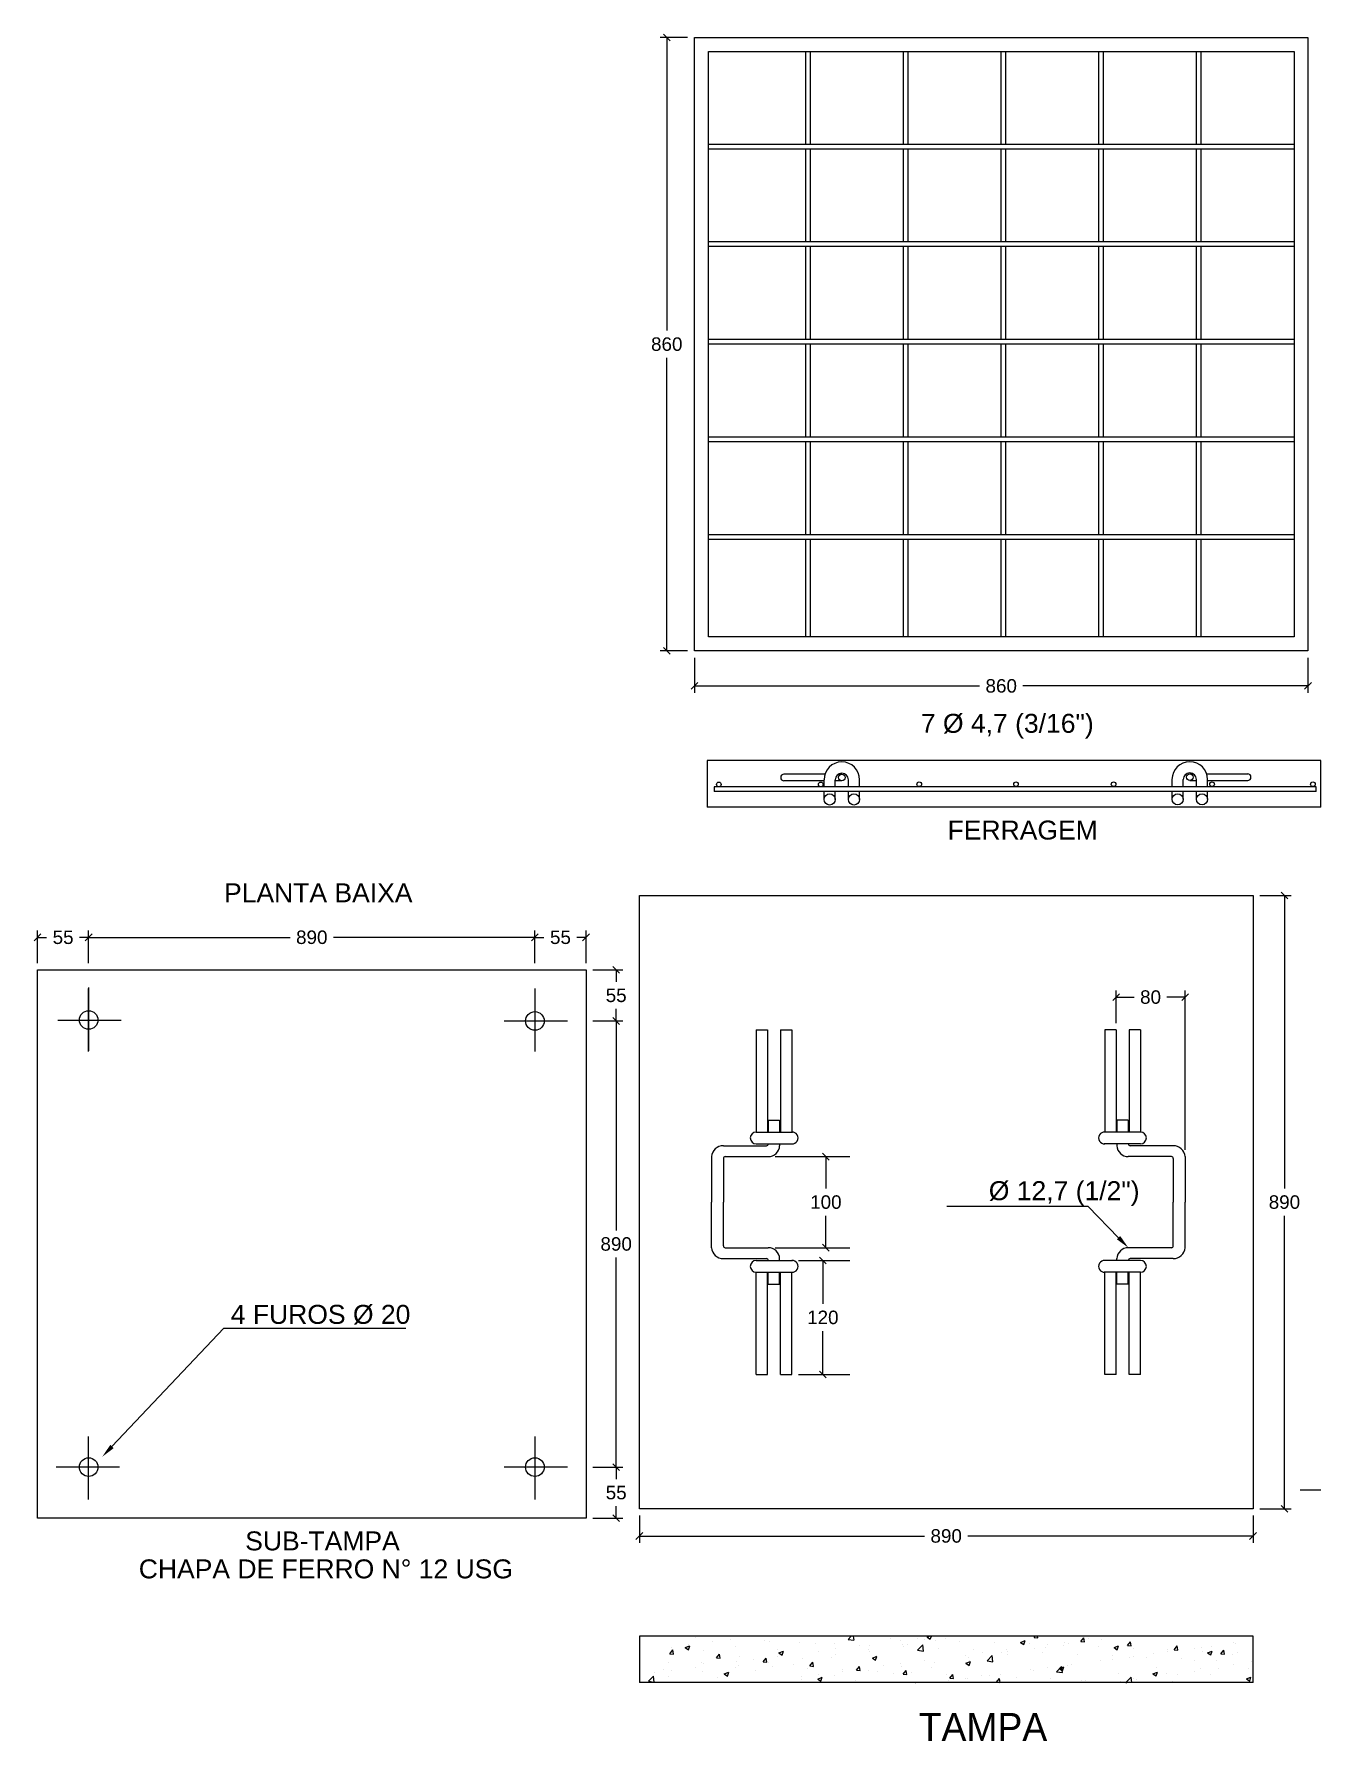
# Model space of a CAD drawing. Header units: inches. Extents: x -8.7 to 57.3, y -9.2 to 26.4.
# Drawn here: x 32.261 to 34.169, y -9.165 to -6.634 of the extents above; entities that cross this region are included whole.
import ezdxf
from ezdxf.enums import TextEntityAlignment as Align

# ---------------------------------------------------------------- set-up
doc = ezdxf.new("R2010")
doc.units = ezdxf.units.IN
doc.header["$MEASUREMENT"] = 0
for name, pattern in [('DASHDOT', [1, 0.5, -0.25, 0, -0.25]), ('DASHDOT2', [12.7, 6.35, -3.175, 0, -3.175]), ('HIDDEN2', [4.7625, 3.175, -1.5875])]:
    doc.linetypes.add(name, pattern=pattern)
for name, color, linetype in [('Alvenaria', 7, 'Continuous'), ('Cotas', 1, 'Continuous'), ('nivel', 4, 'Continuous')]:
    doc.layers.add(name, color=color, linetype=linetype)
doc.layers.add('TEXTO', color=7, linetype='Continuous', lineweight=20)
doc.styles.add('Arial', font='arial.ttf')
doc.styles.add('AVANGARD', font='', dxfattribs={"height": 0.075})
doc.styles.get('AVANGARD').set_extended_font_data('AvantGarde Bk BT')
doc.dimstyles.new('RICARDO-1-10', dxfattribs={"dimtxt": 0.02, "dimasz": 0.01, "dimexe": 0.01, "dimexo": 0.01, "dimgap": 0.01, "dimtad": 0, "dimtih": 1, "dimtoh": 1, "dimdec": 0, "dimlfac": 1000, "dimzin": 0, "dimdsep": 46, "dimtxsty": 'Arial', "dimblk": 'OBLIQUE', "dimcen": 0, "dimclrt": 4, "dimadec": 0, "dimazin": 0, "dimtfac": 1, "dimtdec": 0, "dimtofl": 0, "dimtmove": 0, "dimatfit": 3, "dimldrblk": 'CLOSEDBLANK', "dimfxl": 0, "dimtolj": 1, "dimtzin": 0, "dimarcsym": 0})

# ---------------------------------------------------------------- blocks, each defined once
blk = doc.blocks.new('*X6')
at = {"color": 0}
for p, q in [((109.268, 71.43), (109.268, 71.43)), ((110.272, 71.434), (110.272, 71.434)), ((110.8, 71.43), (110.8, 71.43)), ((111.285, 71.4), (111.319, 71.435)), ((111.348, 71.39), (111.342, 71.435)), ((111.362, 71.43), (111.362, 71.43)), ((112.133, 71.424), (112.16, 71.435)), ((112.168, 71.401), (112.18, 71.435)), ((113.284, 71.421), (113.296, 71.435)), ((113.326, 71.417), (113.323, 71.435)), ((109.365, 71.246), (109.398, 71.286)), ((109.365, 71.246), (109.407, 71.242)), ((109.39, 71.318), (109.39, 71.318)), ((109.407, 71.242), (109.399, 71.286)), ((109.533, 71.311), (109.582, 71.33)), ((109.533, 71.311), (109.568, 71.287)), ((109.565, 71.341), (109.565, 71.341)), ((109.568, 71.287), (109.582, 71.33)), ((109.641, 71.415), (109.641, 71.415)), ((109.724, 71.284), (109.724, 71.284)), ((109.83, 71.376), (109.83, 71.376)), ((110.015, 71.399), (110.015, 71.399)), ((110.077, 71.328), (110.077, 71.328)), ((110.389, 71.383), (110.389, 71.383)), ((110.441, 71.381), (110.441, 71.381)), ((110.526, 71.288), (110.526, 71.288)), ((110.539, 71.255), (110.588, 71.274)), ((110.539, 71.255), (110.574, 71.231)), ((110.574, 71.231), (110.588, 71.273)), ((110.762, 71.367), (110.762, 71.367)), ((110.934, 71.358), (110.934, 71.358)), ((110.971, 71.275), (110.971, 71.275)), ((111.136, 71.351), (111.136, 71.351)), ((111.146, 71.298), (111.146, 71.298)), ((111.285, 71.4), (111.347, 71.39)), ((111.343, 71.428), (111.343, 71.428)), ((111.411, 71.333), (111.411, 71.333)), ((111.509, 71.294), (111.509, 71.294)), ((111.51, 71.336), (111.51, 71.336)), ((111.51, 71.274), (111.51, 71.274)), ((111.736, 71.414), (111.736, 71.414)), ((111.853, 71.391), (111.853, 71.391)), ((111.868, 71.344), (111.868, 71.344)), ((111.883, 71.32), (111.883, 71.32)), ((111.919, 71.344), (111.919, 71.344)), ((112.028, 71.414), (112.028, 71.414)), ((112.032, 71.284), (112.087, 71.341)), ((112.032, 71.284), (112.095, 71.274)), ((112.095, 71.274), (112.087, 71.34)), ((112.11, 71.398), (112.11, 71.398)), ((112.133, 71.424), (112.168, 71.401)), ((112.222, 71.389), (112.222, 71.389)), ((112.257, 71.304), (112.257, 71.304)), ((112.327, 71.414), (112.327, 71.414)), ((112.483, 71.382), (112.483, 71.382)), ((112.631, 71.288), (112.631, 71.288)), ((112.727, 71.254), (112.727, 71.254)), ((112.857, 71.366), (112.857, 71.366)), ((112.936, 71.257), (112.936, 71.257)), ((112.992, 71.289), (112.992, 71.289)), ((113.004, 71.272), (113.004, 71.272)), ((113.139, 71.368), (113.188, 71.387)), ((113.139, 71.368), (113.174, 71.345)), ((113.174, 71.345), (113.188, 71.387)), ((113.231, 71.351), (113.231, 71.351)), ((113.284, 71.421), (113.326, 71.417)), ((113.29, 71.302), (113.29, 71.302)), ((113.378, 71.257), (113.378, 71.257)), ((113.411, 71.31), (113.411, 71.31)), ((113.434, 71.347), (113.434, 71.347)), ((113.604, 71.335), (113.604, 71.335)), ((113.609, 71.37), (113.609, 71.37)), ((113.653, 71.355), (113.653, 71.355)), ((113.786, 71.377), (113.82, 71.417)), ((113.786, 71.377), (113.828, 71.373)), ((113.819, 71.38), (113.819, 71.38)), ((113.828, 71.373), (113.82, 71.417)), ((113.874, 71.405), (113.874, 71.405)), ((113.978, 71.319), (113.978, 71.319)), ((114.013, 71.404), (114.013, 71.404)), ((114.145, 71.312), (114.194, 71.331)), ((114.145, 71.312), (114.18, 71.289)), ((114.18, 71.289), (114.194, 71.331)), ((114.288, 71.333), (114.322, 71.373)), ((114.288, 71.333), (114.33, 71.329)), ((114.33, 71.329), (114.322, 71.373)), ((114.352, 71.303), (114.352, 71.303)), ((114.572, 71.245), (114.572, 71.245)), ((114.721, 71.268), (114.721, 71.268)), ((114.725, 71.288), (114.725, 71.288)), ((114.79, 71.289), (114.824, 71.329)), ((114.79, 71.289), (114.832, 71.285)), ((114.832, 71.285), (114.824, 71.329)), ((115.014, 71.303), (115.014, 71.303)), ((115.081, 71.317), (115.081, 71.317)), ((115.099, 71.272), (115.099, 71.272)), ((115.151, 71.256), (115.2, 71.275)), ((115.151, 71.256), (115.186, 71.233)), ((115.186, 71.233), (115.2, 71.275)), ((115.19, 71.326), (115.19, 71.326)), ((115.293, 71.245), (115.326, 71.285)), ((115.293, 71.245), (115.334, 71.241)), ((115.334, 71.241), (115.326, 71.285)), ((115.434, 71.362), (115.434, 71.362)), ((115.455, 71.361), (115.455, 71.361)), ((115.473, 71.256), (115.473, 71.256)), ((109.301, 71.078), (109.301, 71.078)), ((109.355, 71.153), (109.355, 71.153)), ((109.364, 71.234), (109.364, 71.234)), ((109.381, 71.065), (109.381, 71.065)), ((109.646, 71.1), (109.646, 71.1)), ((109.71, 71.148), (109.71, 71.148)), ((109.728, 71.137), (109.728, 71.137)), ((109.867, 71.202), (109.901, 71.242)), ((109.867, 71.202), (109.909, 71.198)), ((109.909, 71.198), (109.901, 71.242)), ((110.069, 71.095), (110.069, 71.095)), ((110.088, 71.158), (110.088, 71.158)), ((110.102, 71.121), (110.102, 71.121)), ((110.118, 71.218), (110.118, 71.218)), ((110.263, 71.181), (110.263, 71.181)), ((110.286, 71.064), (110.286, 71.064)), ((110.369, 71.158), (110.403, 71.198)), ((110.369, 71.158), (110.411, 71.154)), ((110.411, 71.154), (110.403, 71.198)), ((110.432, 71.148), (110.432, 71.148)), ((110.476, 71.105), (110.476, 71.105)), ((110.529, 71.216), (110.529, 71.216)), ((110.694, 71.134), (110.694, 71.134)), ((110.792, 71.197), (110.792, 71.197)), ((110.849, 71.09), (110.849, 71.09)), ((110.871, 71.114), (110.905, 71.154)), ((110.871, 71.114), (110.913, 71.11)), ((110.913, 71.11), (110.905, 71.154)), ((111.102, 71.204), (111.102, 71.204)), ((111.145, 71.242), (111.145, 71.242)), ((111.223, 71.074), (111.223, 71.074)), ((111.373, 71.07), (111.407, 71.11)), ((111.373, 71.07), (111.415, 71.066)), ((111.415, 71.066), (111.407, 71.11)), ((111.5, 71.061), (111.5, 71.061)), ((111.545, 71.199), (111.594, 71.218)), ((111.545, 71.199), (111.58, 71.175)), ((111.58, 71.175), (111.594, 71.217)), ((111.669, 71.115), (111.669, 71.115)), ((111.844, 71.138), (111.844, 71.138)), ((111.86, 71.111), (111.86, 71.111)), ((111.875, 71.026), (111.909, 71.066)), ((111.917, 71.022), (111.909, 71.066)), ((112.109, 71.173), (112.109, 71.173)), ((112.186, 71.099), (112.186, 71.099)), ((112.213, 71.156), (112.213, 71.156)), ((112.551, 71.231), (112.551, 71.231)), ((112.551, 71.143), (112.6, 71.161)), ((112.551, 71.143), (112.586, 71.119)), ((112.577, 71.208), (112.577, 71.208)), ((112.586, 71.119), (112.6, 71.161)), ((112.594, 71.169), (112.594, 71.169)), ((112.779, 71.168), (112.834, 71.225)), ((112.779, 71.168), (112.842, 71.158)), ((112.842, 71.158), (112.834, 71.225)), ((113.002, 71.239), (113.002, 71.239)), ((113.25, 71.071), (113.25, 71.071)), ((113.281, 71.069), (113.281, 71.069)), ((113.425, 71.094), (113.425, 71.094)), ((113.526, 71.052), (113.581, 71.109)), ((113.557, 71.087), (113.606, 71.105)), ((113.557, 71.087), (113.592, 71.063)), ((113.589, 71.042), (113.581, 71.109)), ((113.592, 71.063), (113.606, 71.105)), ((113.645, 71.122), (113.645, 71.122)), ((113.69, 71.129), (113.69, 71.129)), ((113.752, 71.241), (113.752, 71.241)), ((114.004, 71.171), (114.004, 71.171)), ((114.126, 71.225), (114.126, 71.225)), ((114.132, 71.187), (114.132, 71.187)), ((114.307, 71.21), (114.307, 71.21)), ((114.358, 71.216), (114.358, 71.216)), ((114.499, 71.209), (114.499, 71.209)), ((114.606, 71.102), (114.606, 71.102)), ((114.873, 71.193), (114.873, 71.193)), ((115.015, 71.172), (115.015, 71.172)), ((115.072, 71.084), (115.072, 71.084)), ((115.247, 71.178), (115.247, 71.178)), ((115.271, 71.085), (115.271, 71.085)), ((115.423, 71.242), (115.423, 71.242)), ((115.426, 71.129), (115.426, 71.129)), ((115.591, 71.089), (115.591, 71.089)), ((115.62, 71.162), (115.62, 71.162)), ((109.137, 70.949), (109.191, 71.006)), ((109.137, 70.949), (109.199, 70.94)), ((109.199, 70.94), (109.191, 71.006)), ((109.206, 71.042), (109.206, 71.042)), ((109.356, 71.001), (109.356, 71.001)), ((109.715, 71.051), (109.715, 71.051)), ((109.877, 70.994), (109.877, 70.994)), ((109.951, 71.029), (110, 71.048)), ((109.951, 71.029), (109.986, 71.006)), ((109.986, 71.005), (110, 71.048)), ((110.344, 70.94), (110.344, 70.94)), ((110.783, 70.964), (110.783, 70.964)), ((110.786, 70.998), (110.786, 70.998)), ((110.957, 70.973), (111.006, 70.992)), ((110.957, 70.973), (110.992, 70.949)), ((110.962, 71.022), (110.962, 71.022)), ((110.992, 70.949), (111.006, 70.992)), ((111.137, 71.009), (111.137, 71.009)), ((111.227, 71.056), (111.227, 71.056)), ((111.369, 70.959), (111.369, 70.959)), ((111.597, 71.058), (111.597, 71.058)), ((111.778, 71.029), (111.778, 71.029)), ((111.875, 71.026), (111.917, 71.022)), ((111.97, 71.042), (111.97, 71.042)), ((112.01, 70.935), (112.012, 70.936)), ((112.012, 70.935), (112.012, 70.936)), ((112.344, 71.026), (112.344, 71.026)), ((112.367, 70.955), (112.367, 70.955)), ((112.377, 70.982), (112.411, 71.022)), ((112.377, 70.982), (112.419, 70.978)), ((112.419, 70.978), (112.411, 71.022)), ((112.542, 70.978), (112.542, 70.978)), ((112.568, 70.975), (112.568, 70.975)), ((112.718, 71.011), (112.718, 71.011)), ((112.808, 71.013), (112.808, 71.013)), ((112.879, 70.938), (112.913, 70.978)), ((112.879, 70.938), (112.916, 70.935)), ((112.921, 70.935), (112.913, 70.978)), ((112.928, 71.024), (112.928, 71.024)), ((113.091, 70.995), (113.091, 70.995)), ((113.465, 70.979), (113.465, 70.979)), ((113.526, 71.052), (113.589, 71.042)), ((113.79, 70.962), (113.79, 70.962)), ((113.839, 70.963), (113.839, 70.963)), ((113.996, 70.938), (113.996, 70.938)), ((114.198, 71.032), (114.198, 71.032)), ((114.212, 70.947), (114.212, 70.947)), ((114.273, 70.936), (114.328, 70.993)), ((114.273, 70.936), (114.282, 70.935)), ((114.335, 70.935), (114.328, 70.993)), ((114.349, 70.983), (114.349, 70.983)), ((114.388, 70.969), (114.388, 70.969)), ((114.563, 71.031), (114.612, 71.049)), ((114.563, 71.031), (114.598, 71.007)), ((114.598, 71.007), (114.612, 71.049)), ((114.713, 71.035), (114.713, 71.035)), ((114.774, 70.948), (114.774, 70.948)), ((114.83, 71.027), (114.83, 71.027)), ((115.006, 71.05), (115.006, 71.05)), ((115.182, 71.018), (115.182, 71.018)), ((115.569, 70.974), (115.618, 70.993)), ((115.569, 70.974), (115.604, 70.951)), ((115.604, 70.951), (115.618, 70.993))]:
    blk.add_line(p, q, dxfattribs=at)
blk = doc.blocks.new('_Oblique')
at = {"color": 0, "linetype": 'ByBlock', "lineweight": -2}
blk.add_line((-0.5, -0.5), (0.5, 0.5), dxfattribs=at)
blk = doc.blocks.new('*D29')
at = {"layer": 'Cotas', "color": 0, "lineweight": -2, "transparency": 16777216}
for p, q in [((33.23, -6.6387), (33.189, -6.6387)), ((33.199, -6.6387), (33.199, -7.0733)), ((33.199, -7.5484), (33.199, -7.1138)), ((33.23, -7.5484), (33.189, -7.5484))]:
    blk.add_line(p, q, dxfattribs=at)
at = {"layer": 'DEFPOINTS', "color": 0, "transparency": 16777216}
for p in [(33.199, -6.6387), (33.24, -6.6387), (33.24, -7.5484)]:
    blk.add_point(p, dxfattribs=at)
at = {"layer": 'Cotas', "color": 0, "lineweight": -2, "transparency": 16777216, "xscale": 0.01, "yscale": 0.01, "zscale": 0.01}
for p, rotation in [((33.199, -6.6387), 90), ((33.199, -7.5484), 270)]:
    blk.add_blockref('_Oblique', p, dxfattribs=dict(at, rotation=rotation))
at = {"layer": 'Cotas', "color": 4, "transparency": 16777216, "insert": (33.199, -7.0935), "char_height": 0.02, "attachment_point": 5, "style": 'Arial'}
blk.add_mtext('\\A1;860', dxfattribs=at)
blk = doc.blocks.new('_ClosedBlank')
at = {"color": 0, "linetype": 'ByBlock', "lineweight": -2}
for p, q in [((-1, 0.17), (0, 0)), ((-1, 0.17), (-1, -0.17)), ((0, 0), (-1, -0.17))]:
    blk.add_line(p, q, dxfattribs=at)
blk = doc.blocks.new('*D30')
at = {"layer": 'Cotas', "color": 0, "lineweight": -2, "transparency": 16777216}
for p, q in [((33.24, -7.5584), (33.24, -7.6103)), ((34.1497, -7.5584), (34.1497, -7.6103)), ((33.24, -7.6003), (33.6628, -7.6003)), ((34.1497, -7.6003), (33.7269, -7.6003))]:
    blk.add_line(p, q, dxfattribs=at)
at = {"layer": 'DEFPOINTS', "color": 0, "transparency": 16777216}
for p in [(33.24, -7.5484), (34.1497, -7.5484), (34.1497, -7.6003)]:
    blk.add_point(p, dxfattribs=at)
at = {"layer": 'Cotas', "color": 0, "lineweight": -2, "transparency": 16777216, "xscale": 0.01, "yscale": 0.01, "zscale": 0.01, "rotation": 180}
blk.add_blockref('_Oblique', (33.24, -7.6003), dxfattribs=at)
at = {"layer": 'Cotas', "color": 0, "lineweight": -2, "transparency": 16777216, "xscale": 0.01, "yscale": 0.01, "zscale": 0.01}
blk.add_blockref('_Oblique', (34.1497, -7.6003), dxfattribs=at)
at = {"layer": 'Cotas', "color": 4, "transparency": 16777216, "insert": (33.6949, -7.6003), "char_height": 0.02, "attachment_point": 5, "style": 'Arial'}
blk.add_mtext('\\A1;860', dxfattribs=at)
blk = doc.blocks.new('*D31')
at = {"layer": 'Cotas', "color": 0, "lineweight": -2, "transparency": 16777216}
for p, q in [((33.0893, -8.7587), (33.134, -8.7587)), ((33.124, -8.7587), (33.124, -8.7764)), ((33.124, -8.8345), (33.124, -8.8168)), ((33.0893, -8.8345), (33.134, -8.8345))]:
    blk.add_line(p, q, dxfattribs=at)
at = {"layer": 'DEFPOINTS', "color": 0, "transparency": 16777216}
for p in [(33.0793, -8.7587), (33.124, -8.7587), (33.0793, -8.8345)]:
    blk.add_point(p, dxfattribs=at)
at = {"layer": 'Cotas', "color": 0, "lineweight": -2, "transparency": 16777216, "xscale": 0.01, "yscale": 0.01, "zscale": 0.01}
for p, rotation in [((33.124, -8.7587), 90), ((33.124, -8.8345), 270)]:
    blk.add_blockref('_Oblique', p, dxfattribs=dict(at, rotation=rotation))
at = {"layer": 'Cotas', "color": 4, "transparency": 16777216, "insert": (33.124, -8.7966), "char_height": 0.02, "attachment_point": 5, "style": 'Arial'}
blk.add_mtext('\\A1;55', dxfattribs=at)
blk = doc.blocks.new('*D11')
at = {"layer": 'Cotas', "color": 0, "lineweight": -2, "transparency": 16777216}
for p, q in [((33.0893, -8.0971), (33.134, -8.0971)), ((33.124, -8.0971), (33.124, -8.4077)), ((33.124, -8.7587), (33.124, -8.4481)), ((33.0893, -8.7587), (33.134, -8.7587))]:
    blk.add_line(p, q, dxfattribs=at)
at = {"layer": 'DEFPOINTS', "color": 0, "transparency": 16777216}
for p in [(33.0793, -8.0971), (33.124, -8.0971), (33.0793, -8.7587)]:
    blk.add_point(p, dxfattribs=at)
at = {"layer": 'Cotas', "color": 0, "lineweight": -2, "transparency": 16777216, "xscale": 0.01, "yscale": 0.01, "zscale": 0.01}
for p, rotation in [((33.124, -8.0971), 90), ((33.124, -8.7587), 270)]:
    blk.add_blockref('_Oblique', p, dxfattribs=dict(at, rotation=rotation))
at = {"layer": 'Cotas', "color": 4, "transparency": 16777216, "insert": (33.124, -8.4279), "char_height": 0.02, "attachment_point": 5, "style": 'Arial'}
blk.add_mtext('\\A1;890', dxfattribs=at)
blk = doc.blocks.new('*D32')
at = {"layer": 'Cotas', "color": 0, "lineweight": -2, "transparency": 16777216}
for p, q in [((33.0893, -8.0213), (33.134, -8.0213)), ((33.124, -8.0213), (33.124, -8.039)), ((33.0893, -8.0971), (33.134, -8.0971)), ((33.124, -8.0971), (33.124, -8.0793))]:
    blk.add_line(p, q, dxfattribs=at)
at = {"layer": 'DEFPOINTS', "color": 0, "transparency": 16777216}
for p in [(33.0793, -8.0213), (33.124, -8.0213), (33.0793, -8.0971)]:
    blk.add_point(p, dxfattribs=at)
at = {"layer": 'Cotas', "color": 0, "lineweight": -2, "transparency": 16777216, "xscale": 0.01, "yscale": 0.01, "zscale": 0.01}
for p, rotation in [((33.124, -8.0213), 90), ((33.124, -8.0971), 270)]:
    blk.add_blockref('_Oblique', p, dxfattribs=dict(at, rotation=rotation))
at = {"layer": 'Cotas', "color": 4, "transparency": 16777216, "insert": (33.124, -8.0592), "char_height": 0.02, "attachment_point": 5, "style": 'Arial'}
blk.add_mtext('\\A1;55', dxfattribs=at)
blk = doc.blocks.new('*D33')
at = {"layer": 'Cotas', "color": 0, "lineweight": -2, "transparency": 16777216}
for p, q in [((33.0035, -8.0113), (33.0035, -7.9631)), ((33.0793, -8.0113), (33.0793, -7.9631)), ((33.0035, -7.9731), (33.017, -7.9731)), ((33.0793, -7.9731), (33.0658, -7.9731))]:
    blk.add_line(p, q, dxfattribs=at)
at = {"layer": 'DEFPOINTS', "color": 0, "transparency": 16777216}
for p in [(33.0035, -7.9731), (33.0035, -8.0213), (33.0793, -8.0213)]:
    blk.add_point(p, dxfattribs=at)
at = {"layer": 'Cotas', "color": 0, "lineweight": -2, "transparency": 16777216, "xscale": 0.01, "yscale": 0.01, "zscale": 0.01, "rotation": 180}
blk.add_blockref('_Oblique', (33.0035, -7.9731), dxfattribs=at)
at = {"layer": 'Cotas', "color": 0, "lineweight": -2, "transparency": 16777216, "xscale": 0.01, "yscale": 0.01, "zscale": 0.01}
blk.add_blockref('_Oblique', (33.0793, -7.9731), dxfattribs=at)
at = {"layer": 'Cotas', "color": 4, "transparency": 16777216, "insert": (33.0414, -7.9731), "char_height": 0.02, "attachment_point": 5, "style": 'Arial'}
blk.add_mtext('\\A1;55', dxfattribs=at)
blk = doc.blocks.new('*D34')
at = {"layer": 'Cotas', "color": 0, "lineweight": -2, "transparency": 16777216}
for p, q in [((32.3419, -8.0113), (32.3419, -7.9631)), ((33.0035, -8.0113), (33.0035, -7.9631)), ((32.3419, -7.9731), (32.6406, -7.9731)), ((33.0035, -7.9731), (32.7048, -7.9731))]:
    blk.add_line(p, q, dxfattribs=at)
at = {"layer": 'DEFPOINTS', "color": 0, "transparency": 16777216}
for p in [(32.3419, -7.9731), (32.3419, -8.0213), (33.0035, -8.0213)]:
    blk.add_point(p, dxfattribs=at)
at = {"layer": 'Cotas', "color": 0, "lineweight": -2, "transparency": 16777216, "xscale": 0.01, "yscale": 0.01, "zscale": 0.01, "rotation": 180}
blk.add_blockref('_Oblique', (32.3419, -7.9731), dxfattribs=at)
at = {"layer": 'Cotas', "color": 0, "lineweight": -2, "transparency": 16777216, "xscale": 0.01, "yscale": 0.01, "zscale": 0.01}
blk.add_blockref('_Oblique', (33.0035, -7.9731), dxfattribs=at)
at = {"layer": 'Cotas', "color": 4, "transparency": 16777216, "insert": (32.6727, -7.9731), "char_height": 0.02, "attachment_point": 5, "style": 'Arial'}
blk.add_mtext('\\A1;890', dxfattribs=at)
blk = doc.blocks.new('*D35')
at = {"layer": 'Cotas', "color": 0, "lineweight": -2, "transparency": 16777216}
for p, q in [((32.2661, -8.0113), (32.2661, -7.9631)), ((32.3419, -8.0113), (32.3419, -7.9631)), ((32.2661, -7.9731), (32.2796, -7.9731)), ((32.3419, -7.9731), (32.3284, -7.9731))]:
    blk.add_line(p, q, dxfattribs=at)
at = {"layer": 'DEFPOINTS', "color": 0, "transparency": 16777216}
for p in [(32.2661, -7.9731), (32.2661, -8.0213), (32.3419, -8.0213)]:
    blk.add_point(p, dxfattribs=at)
at = {"layer": 'Cotas', "color": 0, "lineweight": -2, "transparency": 16777216, "xscale": 0.01, "yscale": 0.01, "zscale": 0.01, "rotation": 180}
blk.add_blockref('_Oblique', (32.2661, -7.9731), dxfattribs=at)
at = {"layer": 'Cotas', "color": 0, "lineweight": -2, "transparency": 16777216, "xscale": 0.01, "yscale": 0.01, "zscale": 0.01}
blk.add_blockref('_Oblique', (32.3419, -7.9731), dxfattribs=at)
at = {"layer": 'Cotas', "color": 4, "transparency": 16777216, "insert": (32.304, -7.9731), "char_height": 0.02, "attachment_point": 5, "style": 'Arial'}
blk.add_mtext('\\A1;55', dxfattribs=at)
blk = doc.blocks.new('*D36')
at = {"layer": 'Cotas', "color": 0, "lineweight": -2, "transparency": 16777216}
for p, q in [((33.3943, -8.4522), (33.4404, -8.4522)), ((33.4304, -8.4522), (33.4304, -8.5166)), ((33.4304, -8.6214), (33.4304, -8.557)), ((33.3943, -8.6214), (33.4404, -8.6214))]:
    blk.add_line(p, q, dxfattribs=at)
at = {"layer": 'DEFPOINTS', "color": 0, "transparency": 16777216}
for p in [(33.3843, -8.4522), (33.4304, -8.4522), (33.3843, -8.6214)]:
    blk.add_point(p, dxfattribs=at)
at = {"layer": 'Cotas', "color": 0, "lineweight": -2, "transparency": 16777216, "xscale": 0.01, "yscale": 0.01, "zscale": 0.01}
for p, rotation in [((33.4304, -8.4522), 90), ((33.4304, -8.6214), 270)]:
    blk.add_blockref('_Oblique', p, dxfattribs=dict(at, rotation=rotation))
at = {"layer": 'Cotas', "color": 4, "transparency": 16777216, "insert": (33.4304, -8.5368), "char_height": 0.02, "attachment_point": 5, "style": 'Arial'}
blk.add_mtext('\\A1;120', dxfattribs=at)
blk = doc.blocks.new('*D37')
at = {"layer": 'Cotas', "color": 0, "lineweight": -2, "transparency": 16777216}
for p, q in [((33.3596, -8.2983), (33.4449, -8.2983)), ((33.4349, -8.2983), (33.4349, -8.3456)), ((33.4349, -8.4333), (33.4349, -8.386)), ((33.3596, -8.4333), (33.4449, -8.4333))]:
    blk.add_line(p, q, dxfattribs=at)
at = {"layer": 'DEFPOINTS', "color": 0, "transparency": 16777216}
for p in [(33.3496, -8.2983), (33.4349, -8.2983), (33.3496, -8.4333)]:
    blk.add_point(p, dxfattribs=at)
at = {"layer": 'Cotas', "color": 0, "lineweight": -2, "transparency": 16777216, "xscale": 0.01, "yscale": 0.01, "zscale": 0.01}
for p, rotation in [((33.4349, -8.2983), 90), ((33.4349, -8.4333), 270)]:
    blk.add_blockref('_Oblique', p, dxfattribs=dict(at, rotation=rotation))
at = {"layer": 'Cotas', "color": 4, "transparency": 16777216, "insert": (33.4349, -8.3658), "char_height": 0.02, "attachment_point": 5, "style": 'Arial'}
blk.add_mtext('\\A1;100', dxfattribs=at)
blk = doc.blocks.new('*D38')
at = {"layer": 'Cotas', "color": 0, "lineweight": -2, "transparency": 16777216}
for p, q in [((33.8652, -8.1003), (33.8652, -8.0518)), ((33.8652, -8.0618), (33.892, -8.0618)), ((33.9675, -8.0618), (33.9406, -8.0618)), ((33.9675, -8.2883), (33.9675, -8.0518))]:
    blk.add_line(p, q, dxfattribs=at)
at = {"layer": 'DEFPOINTS', "color": 0, "transparency": 16777216}
for p in [(33.9675, -8.0618), (33.8652, -8.1103), (33.9675, -8.2983)]:
    blk.add_point(p, dxfattribs=at)
at = {"layer": 'Cotas', "color": 0, "lineweight": -2, "transparency": 16777216, "xscale": 0.01, "yscale": 0.01, "zscale": 0.01, "rotation": 180}
blk.add_blockref('_Oblique', (33.8652, -8.0618), dxfattribs=at)
at = {"layer": 'Cotas', "color": 0, "lineweight": -2, "transparency": 16777216, "xscale": 0.01, "yscale": 0.01, "zscale": 0.01}
blk.add_blockref('_Oblique', (33.9675, -8.0618), dxfattribs=at)
at = {"layer": 'Cotas', "color": 4, "transparency": 16777216, "insert": (33.9163, -8.0618), "char_height": 0.02, "attachment_point": 5, "style": 'Arial'}
blk.add_mtext('\\A1;80', dxfattribs=at)
blk = doc.blocks.new('*D39')
at = {"layer": 'Cotas', "color": 0, "lineweight": -2, "transparency": 16777216}
for p, q in [((33.1584, -8.8307), (33.1584, -8.8709)), ((34.0682, -8.8307), (34.0682, -8.8709)), ((33.1584, -8.8609), (33.5812, -8.8609)), ((34.0682, -8.8609), (33.6454, -8.8609))]:
    blk.add_line(p, q, dxfattribs=at)
at = {"layer": 'DEFPOINTS', "color": 0, "transparency": 16777216}
for p in [(33.1584, -8.8207), (34.0682, -8.8207), (34.0682, -8.8609)]:
    blk.add_point(p, dxfattribs=at)
at = {"layer": 'Cotas', "color": 0, "lineweight": -2, "transparency": 16777216, "xscale": 0.01, "yscale": 0.01, "zscale": 0.01, "rotation": 180}
blk.add_blockref('_Oblique', (33.1584, -8.8609), dxfattribs=at)
at = {"layer": 'Cotas', "color": 0, "lineweight": -2, "transparency": 16777216, "xscale": 0.01, "yscale": 0.01, "zscale": 0.01}
blk.add_blockref('_Oblique', (34.0682, -8.8609), dxfattribs=at)
at = {"layer": 'Cotas', "color": 4, "transparency": 16777216, "insert": (33.6133, -8.8609), "char_height": 0.02, "attachment_point": 5, "style": 'Arial'}
blk.add_mtext('\\A1;890', dxfattribs=at)
blk = doc.blocks.new('*D40')
at = {"layer": 'Cotas', "color": 0, "lineweight": -2, "transparency": 16777216}
for p, q in [((34.0782, -7.9109), (34.1248, -7.9109)), ((34.1148, -7.9109), (34.1148, -8.3456)), ((34.1148, -8.8207), (34.1148, -8.386)), ((34.0782, -8.8207), (34.1248, -8.8207))]:
    blk.add_line(p, q, dxfattribs=at)
at = {"layer": 'DEFPOINTS', "color": 0, "transparency": 16777216}
for p in [(34.0682, -7.9109), (34.0682, -8.8207), (34.1148, -8.8207)]:
    blk.add_point(p, dxfattribs=at)
at = {"layer": 'Cotas', "color": 0, "lineweight": -2, "transparency": 16777216, "xscale": 0.01, "yscale": 0.01, "zscale": 0.01}
for p, rotation in [((34.1148, -7.9109), 90), ((34.1148, -8.8207), 270)]:
    blk.add_blockref('_Oblique', p, dxfattribs=dict(at, rotation=rotation))
at = {"layer": 'Cotas', "color": 4, "transparency": 16777216, "insert": (34.1148, -8.3658), "char_height": 0.02, "attachment_point": 5, "style": 'Arial'}
blk.add_mtext('\\A1;890', dxfattribs=at)

msp = doc.modelspace()

# ---------------------------------------------------------------- linework, layer by layer
at = {"layer": 'Alvenaria'}
for p, q in [((33.24, -6.6387), (34.1497, -6.6387)), ((33.24, -7.5484), (33.24, -6.6387)), ((34.1497, -6.6387), (34.1497, -7.5484)), ((33.2607, -6.6594), (34.129, -6.6594)), ((33.2607, -7.5277), (33.2607, -6.6594)), ((33.4054, -6.7972), (33.4054, -6.6594)), ((33.4123, -6.7972), (33.4123, -6.6594)), ((33.5501, -6.7972), (33.5501, -6.6594)), ((33.557, -6.7972), (33.557, -6.6594)), ((33.6949, -6.7972), (33.6949, -6.6594)), ((33.7017, -6.7972), (33.7017, -6.6594)), ((33.8396, -6.7972), (33.8396, -6.6594)), ((33.8465, -6.7972), (33.8465, -6.6594)), ((33.9843, -6.7972), (33.9843, -6.6594)), ((33.9912, -6.7972), (33.9912, -6.6594)), ((34.129, -6.6594), (34.129, -7.5277)), ((34.129, -6.7972), (33.2607, -6.7972)), ((34.129, -6.8041), (33.2607, -6.8041)), ((33.4054, -6.9419), (33.4054, -6.8041)), ((33.4123, -6.9419), (33.4123, -6.8041)), ((33.5501, -6.9419), (33.5501, -6.8041)), ((33.557, -6.9419), (33.557, -6.8041)), ((33.6949, -6.9419), (33.6949, -6.8041)), ((33.7017, -6.9419), (33.7017, -6.8041)), ((33.8396, -6.9419), (33.8396, -6.8041)), ((33.8465, -6.9419), (33.8465, -6.8041)), ((33.9843, -6.9419), (33.9843, -6.8041)), ((33.9912, -6.9419), (33.9912, -6.8041)), ((34.129, -6.9419), (33.2607, -6.9419)), ((34.129, -6.9488), (33.2607, -6.9488)), ((33.4054, -7.0867), (33.4054, -6.9488)), ((33.4123, -7.0867), (33.4123, -6.9488)), ((33.5501, -7.0867), (33.5501, -6.9488)), ((33.557, -7.0867), (33.557, -6.9488)), ((33.6949, -7.0867), (33.6949, -6.9488)), ((33.7017, -7.0867), (33.7017, -6.9488)), ((33.8396, -7.0867), (33.8396, -6.9488)), ((33.8465, -7.0867), (33.8465, -6.9488)), ((33.9843, -7.0867), (33.9843, -6.9488)), ((33.9912, -7.0867), (33.9912, -6.9488)), ((34.129, -7.0867), (33.2607, -7.0867)), ((34.129, -7.0935), (33.2607, -7.0935)), ((33.4054, -7.2314), (33.4054, -7.0935)), ((33.4123, -7.2314), (33.4123, -7.0935)), ((33.5501, -7.2314), (33.5501, -7.0935)), ((33.557, -7.2314), (33.557, -7.0935)), ((33.6949, -7.2314), (33.6949, -7.0935)), ((33.7017, -7.2314), (33.7017, -7.0935)), ((33.8396, -7.2314), (33.8396, -7.0935)), ((33.8465, -7.2314), (33.8465, -7.0935)), ((33.9843, -7.2314), (33.9843, -7.0935)), ((33.9912, -7.2314), (33.9912, -7.0935)), ((34.129, -7.2314), (33.2607, -7.2314)), ((34.129, -7.2383), (33.2607, -7.2383)), ((33.4054, -7.3761), (33.4054, -7.2383)), ((33.4123, -7.3761), (33.4123, -7.2383)), ((33.5501, -7.3761), (33.5501, -7.2383)), ((33.557, -7.3761), (33.557, -7.2383)), ((33.6949, -7.3761), (33.6949, -7.2383)), ((33.7017, -7.3761), (33.7017, -7.2383)), ((33.8396, -7.3761), (33.8396, -7.2383)), ((33.8465, -7.3761), (33.8465, -7.2383)), ((33.9843, -7.3761), (33.9843, -7.2383)), ((33.9912, -7.3761), (33.9912, -7.2383)), ((34.129, -7.3761), (33.2607, -7.3761)), ((34.129, -7.383), (33.2607, -7.383)), ((33.4054, -7.5277), (33.4054, -7.383)), ((33.4123, -7.5277), (33.4123, -7.383)), ((33.5501, -7.5277), (33.5501, -7.383)), ((33.557, -7.5277), (33.557, -7.383)), ((33.6949, -7.5277), (33.6949, -7.383)), ((33.7017, -7.5277), (33.7017, -7.383)), ((33.8396, -7.5277), (33.8396, -7.383)), ((33.8465, -7.5277), (33.8465, -7.383)), ((33.9843, -7.5277), (33.9843, -7.383)), ((33.9912, -7.5277), (33.9912, -7.383)), ((34.129, -7.5277), (33.2607, -7.5277)), ((34.1497, -7.5484), (33.24, -7.5484)), ((34.1688, -7.711), (33.2591, -7.711)), ((33.2591, -7.711), (33.2591, -7.7799)), ((34.1688, -7.7799), (34.1688, -7.711)), ((33.4335, -7.731), (33.3728, -7.731)), ((33.4322, -7.7408), (33.3728, -7.7408)), ((33.4322, -7.75), (33.4322, -7.7394)), ((33.4488, -7.75), (33.4488, -7.7394)), ((33.4586, -7.7408), (33.4488, -7.7408)), ((33.4586, -7.731), (33.4535, -7.731)), ((33.4683, -7.75), (33.4683, -7.7394)), ((33.485, -7.75), (33.485, -7.7394)), ((33.9482, -7.7497), (33.9482, -7.7391)), ((33.9648, -7.7497), (33.9648, -7.7391)), ((33.9745, -7.7308), (33.9796, -7.7308)), ((33.9745, -7.7406), (33.9843, -7.7406)), ((33.9843, -7.7497), (33.9843, -7.7391)), ((33.9996, -7.7308), (34.0603, -7.7308)), ((34.0009, -7.7497), (34.0009, -7.7391)), ((34.0009, -7.7406), (34.0603, -7.7406)), ((34.1619, -7.75), (33.2691, -7.75)), ((33.2691, -7.75), (33.2691, -7.7569)), ((34.1619, -7.7569), (33.2691, -7.7569)), ((33.4322, -7.7686), (33.4322, -7.7569)), ((33.4488, -7.7686), (33.4488, -7.7569)), ((33.4683, -7.7686), (33.4683, -7.7569)), ((33.485, -7.7686), (33.485, -7.7569)), ((33.9482, -7.7684), (33.9482, -7.7566)), ((33.9648, -7.7684), (33.9648, -7.7566)), ((33.9843, -7.7684), (33.9843, -7.7566)), ((34.0009, -7.7684), (34.0009, -7.7566)), ((34.1619, -7.7569), (34.1619, -7.75)), ((34.1688, -7.7799), (33.2591, -7.7799)), ((33.1584, -7.9109), (34.0682, -7.9109)), ((33.1584, -8.8207), (33.1584, -7.9109)), ((34.0682, -7.9109), (34.0682, -8.8207)), ((32.2661, -8.0213), (33.0793, -8.0213)), ((32.2661, -8.8345), (32.2661, -8.0213)), ((33.0793, -8.0213), (33.0793, -8.8345)), ((33.3496, -8.2444), (33.3496, -8.2619)), ((33.3496, -8.2444), (33.3663, -8.2444)), ((33.3663, -8.2444), (33.3663, -8.2619)), ((33.8665, -8.2444), (33.8665, -8.2619)), ((33.8833, -8.2444), (33.8665, -8.2444)), ((33.8833, -8.2444), (33.8833, -8.2619)), ((33.3316, -8.2619), (33.3856, -8.2619)), ((33.9013, -8.2619), (33.8473, -8.2619)), ((33.2654, -8.2983), (33.2654, -8.3658)), ((33.2829, -8.2821), (33.3468, -8.2821)), ((33.2829, -8.301), (33.2829, -8.3658)), ((33.2857, -8.2983), (33.3496, -8.2983)), ((33.3316, -8.2794), (33.3856, -8.2794)), ((33.3496, -8.2794), (33.3496, -8.2794)), ((33.3663, -8.2794), (33.3663, -8.2821)), ((33.9013, -8.2794), (33.8473, -8.2794)), ((33.8665, -8.2794), (33.8665, -8.2821)), ((33.8833, -8.2794), (33.8833, -8.2794)), ((33.9472, -8.2983), (33.8833, -8.2983)), ((33.95, -8.2821), (33.886, -8.2821)), ((33.95, -8.301), (33.95, -8.3658)), ((33.9675, -8.2983), (33.9675, -8.3658)), ((33.2654, -8.4333), (33.2654, -8.3658)), ((33.2829, -8.4306), (33.2829, -8.3658)), ((33.95, -8.4306), (33.95, -8.3658)), ((33.9675, -8.4333), (33.9675, -8.3658)), ((33.2829, -8.4495), (33.3468, -8.4495)), ((33.2857, -8.4333), (33.3496, -8.4333)), ((33.3316, -8.4522), (33.3856, -8.4522)), ((33.3496, -8.4522), (33.3496, -8.4522)), ((33.3663, -8.4522), (33.3663, -8.4495)), ((33.9013, -8.4522), (33.8473, -8.4522)), ((33.8665, -8.4522), (33.8665, -8.4495)), ((33.9472, -8.4333), (33.8833, -8.4333)), ((33.8833, -8.4522), (33.8833, -8.4522)), ((33.95, -8.4495), (33.886, -8.4495)), ((33.3316, -8.4697), (33.3856, -8.4697)), ((33.3496, -8.4872), (33.3496, -8.4697)), ((33.3663, -8.4872), (33.3663, -8.4697)), ((33.9013, -8.4697), (33.8473, -8.4697)), ((33.8665, -8.4872), (33.8665, -8.4697)), ((33.8833, -8.4872), (33.8833, -8.4697)), ((33.3496, -8.4872), (33.3663, -8.4872)), ((33.8833, -8.4872), (33.8665, -8.4872)), ((34.0682, -8.8207), (33.1584, -8.8207)), ((33.0793, -8.8345), (32.2661, -8.8345)), ((34.0682, -9.0094), (33.1584, -9.0094)), ((33.1584, -9.0094), (33.1584, -9.0783)), ((34.0682, -9.0783), (34.0682, -9.0094)), ((34.0682, -9.0783), (33.1584, -9.0783))]:
    msp.add_line(p, q, dxfattribs=at)
at = {"layer": 'Alvenaria', "linetype": 'DASHDOT2'}
for p, q in [((32.3419, -8.0475), (32.3419, -8.1412)), ((32.3419, -8.1426), (32.3419, -8.0488)), ((33.0035, -8.0488), (33.0035, -8.1426)), ((32.2964, -8.0957), (32.3901, -8.0957)), ((32.958, -8.0971), (33.0517, -8.0971)), ((32.3419, -8.8069), (32.3419, -8.7132)), ((33.0035, -8.7132), (33.0035, -8.8069)), ((32.3874, -8.7587), (32.2936, -8.7587)), ((33.0517, -8.7587), (32.958, -8.7587))]:
    msp.add_line(p, q, dxfattribs=at)
at = {"layer": 'Alvenaria', "linetype": 'HIDDEN2'}
for p, q in [((33.3316, -8.1103), (33.3482, -8.1103)), ((33.3316, -8.1103), (33.3316, -8.2619)), ((33.3482, -8.1103), (33.3482, -8.2619)), ((33.3677, -8.1103), (33.3843, -8.1103)), ((33.3677, -8.1103), (33.3677, -8.2619)), ((33.3843, -8.1103), (33.3843, -8.2619)), ((33.8652, -8.1103), (33.8485, -8.1103)), ((33.8485, -8.1103), (33.8485, -8.2619)), ((33.8652, -8.1103), (33.8652, -8.2619)), ((33.9013, -8.1103), (33.8847, -8.1103)), ((33.8847, -8.1103), (33.8847, -8.2619)), ((33.9013, -8.1103), (33.9013, -8.2619)), ((33.3316, -8.6214), (33.3316, -8.4697)), ((33.3482, -8.6214), (33.3482, -8.4697)), ((33.3677, -8.6214), (33.3677, -8.4697)), ((33.3843, -8.6214), (33.3843, -8.4697)), ((33.8485, -8.6214), (33.8485, -8.4697)), ((33.8652, -8.6214), (33.8652, -8.4697)), ((33.8847, -8.6214), (33.8847, -8.4697)), ((33.9013, -8.6214), (33.9013, -8.4697)), ((33.3316, -8.6214), (33.3482, -8.6214)), ((33.3677, -8.6214), (33.3843, -8.6214)), ((33.8652, -8.6214), (33.8485, -8.6214)), ((33.9013, -8.6214), (33.8847, -8.6214))]:
    msp.add_line(p, q, dxfattribs=at)
at = {"layer": 'Alvenaria', "linetype": 'DASHDOT'}
msp.add_line((34.1687, -8.7931), (34.1383, -8.7931), dxfattribs=at)
at = {"layer": 'Alvenaria'}
for centre, radius in [((33.2762, -7.7464), 0.00345), ((33.4274, -7.7464), 0.00345), ((33.4586, -7.7359), 0.00488), ((33.5733, -7.7461), 0.00345), ((33.7168, -7.7461), 0.00345), ((33.8615, -7.7461), 0.00345), ((33.9745, -7.7357), 0.00488), ((34.0075, -7.7461), 0.00345), ((34.157, -7.7461), 0.00345), ((33.4405, -7.7686), 0.00832), ((33.4766, -7.7686), 0.00832), ((33.9565, -7.7684), 0.00832), ((33.9926, -7.7684), 0.00832), ((32.3419, -8.0957), 0.0138), ((33.0035, -8.0971), 0.0138), ((32.3419, -8.7587), 0.0138), ((33.0035, -8.7587), 0.0138)]:
    msp.add_circle(centre, radius, dxfattribs=at)
for centre, radius, start, end in [((33.4586, -7.7394), 0.0264, 0, 180), ((33.9745, -7.7391), 0.0264, 0, 180), ((33.3728, -7.7359), 0.00488, 90, 270), ((33.4586, -7.7394), 0.00975, 0, 180), ((33.9745, -7.7391), 0.00975, 0, 180), ((34.0603, -7.7357), 0.00488, 270, 90), ((33.3316, -8.2706), 0.00875, 90, 270), ((33.385, -8.2706), 0.00878, 265.8551, 94.1449), ((33.8479, -8.2706), 0.00878, 85.8551, 274.1449), ((33.9013, -8.2706), 0.00875, 270, 90), ((33.2829, -8.2997), 0.0176, 90, 175.3063), ((33.2857, -8.301), 0.00276, 90, 180), ((33.3468, -8.2794), 0.00276, 270, 0), ((33.3496, -8.2815), 0.0168, 270, 357.8449), ((33.8833, -8.2815), 0.0168, 182.1551, 270), ((33.886, -8.2794), 0.00276, 180, 270), ((33.9472, -8.301), 0.00276, 0, 90), ((33.95, -8.2997), 0.0176, 4.6937, 90), ((33.2829, -8.4319), 0.0176, 184.6937, 270), ((33.2857, -8.4306), 0.00276, 180, 270), ((33.3316, -8.461), 0.00875, 90, 270), ((33.3468, -8.4522), 0.00276, 0, 90), ((33.3496, -8.4501), 0.0168, 2.1551, 90), ((33.385, -8.461), 0.00878, 265.8551, 94.1449), ((33.8479, -8.461), 0.00878, 85.8551, 274.1449), ((33.8833, -8.4501), 0.0168, 90, 177.8449), ((33.886, -8.4522), 0.00276, 90, 180), ((33.9013, -8.461), 0.00875, 270, 90), ((33.9472, -8.4306), 0.00276, 270, 0), ((33.95, -8.4319), 0.0176, 270, 355.3063)]:
    msp.add_arc(centre, radius, start, end, dxfattribs=at)
msp.add_solid([(32.3789, -8.7306), (32.3739, -8.7258), (32.3622, -8.7432)], dxfattribs=at)
at = {"layer": 'nivel', "color": 1}
for p, q in [((33.3738, -8.2983), (33.4702, -8.2983)), ((33.8021, -8.372), (33.6142, -8.372)), ((33.8239, -8.372), (33.8021, -8.372)), ((33.8689, -8.4185), (33.8239, -8.372)), ((33.3738, -8.4333), (33.4702, -8.4333)), ((33.4063, -8.4522), (33.4702, -8.4522)), ((32.3764, -8.7282), (32.5422, -8.5528)), ((32.5422, -8.5528), (32.6101, -8.5528)), ((32.6101, -8.5528), (32.8122, -8.5528)), ((33.405, -8.6214), (33.4702, -8.6214))]:
    msp.add_line(p, q, dxfattribs=at)
msp.add_solid([(33.8714, -8.4161), (33.8664, -8.4209), (33.8833, -8.4333)], dxfattribs=at)

# ---------------------------------------------------------------- block references
at = {"layer": 'Alvenaria', "xscale": 0.1378377191980462, "yscale": 0.1378377191980462, "zscale": 0.1378377191980462}
msp.add_blockref('*X6', (18.1287, -18.8558), dxfattribs=at)

# ---------------------------------------------------------------- texts
at = {"layer": 'TEXTO', "style": 'Arial'}
msp.add_text('7 %%C 4,7 (3/16")', height=0.028119, dxfattribs=at).set_placement((33.7039, -7.6592), align=Align.MIDDLE)
at = {"layer": 'TEXTO'}
for s, height, style, p in [('FERRAGEM', 0.02812, 'Arial', (33.6154, -7.8281)), ('PLANTA BAIXA', 0.028119, 'Arial', (32.5426, -7.9211)), ('SUB-TAMPA', 0.02812, 'Arial', (32.574, -8.8822)), ('CHAPA DE FERRO N%%D 12 USG', 0.028119, 'Arial', (32.4162, -8.9237)), ('TAMPA', 0.04135, 'AVANGARD', (33.5726, -9.1647))]:
    msp.add_text(s, height=height, dxfattribs=dict(at, style=style)).set_placement(p)
at = {"layer": 'TEXTO', "style": 'Arial'}
msp.add_text('%%C 12,7 (1/2")', height=0.028119, dxfattribs=at).set_placement((33.9, -8.3488), align=Align.MIDDLE_RIGHT)
msp.add_text('4 FUROS %%C 20', height=0.028119, dxfattribs=at).set_placement((32.5526, -8.5322), align=Align.MIDDLE_LEFT)

# ---------------------------------------------------------------- dimensions: what is measured, and where the dimension line sits
at = {"layer": 'Cotas'}
for base, p1, p2, text, picture, middle in [((33.199, -6.6387), (33.24, -7.5484), (33.24, -6.6387), '860', '*D29', (33.199, -7.0935)), ((34.1148, -8.8207), (34.0682, -7.9109), (34.0682, -8.8207), '890', '*D40', (34.1148, -8.3658)), ((33.4349, -8.2983), (33.3496, -8.4333), (33.3496, -8.2983), '100', '*D37', (33.4349, -8.3658)), ((33.4304, -8.4522), (33.3843, -8.6214), (33.3843, -8.4522), '120', '*D36', (33.4304, -8.5368)), ((33.124, -8.7587), (33.0793, -8.8345), (33.0793, -8.7587), '55', '*D31', (33.124, -8.7966))]:
    dim = msp.add_linear_dim(base=base, p1=p1, p2=p2, angle=90, text=text, dimstyle='RICARDO-1-10', dxfattribs=at)
    dim.commit()
    dim.dimension.update_dxf_attribs({"geometry": picture, "text_midpoint": middle})
for base, p1, p2, text, picture, middle in [((34.1497, -7.6003), (33.24, -7.5484), (34.1497, -7.5484), '860', '*D30', (33.6949, -7.6003)), ((33.0035, -7.9731), (33.0793, -8.0213), (33.0035, -8.0213), '55', '*D33', (33.0414, -7.9731)), ((33.9675, -8.0618), (33.8652, -8.1103), (33.9675, -8.2983), '80', '*D38', (33.9163, -8.0618)), ((34.0682, -8.8609), (33.1584, -8.8207), (34.0682, -8.8207), '890', '*D39', (33.6133, -8.8609))]:
    dim = msp.add_linear_dim(base=base, p1=p1, p2=p2, text=text, dimstyle='RICARDO-1-10', dxfattribs=at)
    dim.commit()
    dim.dimension.update_dxf_attribs({"geometry": picture, "text_midpoint": middle})
for base, p1, p2, text, picture, middle in [((32.2661, -7.9731), (32.3419, -8.0213), (32.2661, -8.0213), '55', '*D35', (32.304, -7.9731)), ((32.3419, -7.9731), (33.0035, -8.0213), (32.3419, -8.0213), '890', '*D34', (32.6727, -7.9731))]:
    dim = msp.add_linear_dim(base=base, p1=p1, p2=p2, text=text, dimstyle='RICARDO-1-10', override={"dimtmove": 1}, dxfattribs=at)
    dim.commit()
    dim.dimension.update_dxf_attribs({"geometry": picture, "text_midpoint": middle})
for base, p1, p2, text, picture, middle in [((33.124, -8.0213), (33.0793, -8.0971), (33.0793, -8.0213), '55', '*D32', (33.124, -8.0592)), ((33.124, -8.0971), (33.0793, -8.7587), (33.0793, -8.0971), '890', '*D11', (33.124, -8.4279))]:
    dim = msp.add_linear_dim(base=base, p1=p1, p2=p2, angle=90, text=text, dimstyle='RICARDO-1-10', override={"dimtmove": 1}, dxfattribs=at)
    dim.commit()
    dim.dimension.update_dxf_attribs({"geometry": picture, "text_midpoint": middle})

doc.saveas('drawing.dxf')
